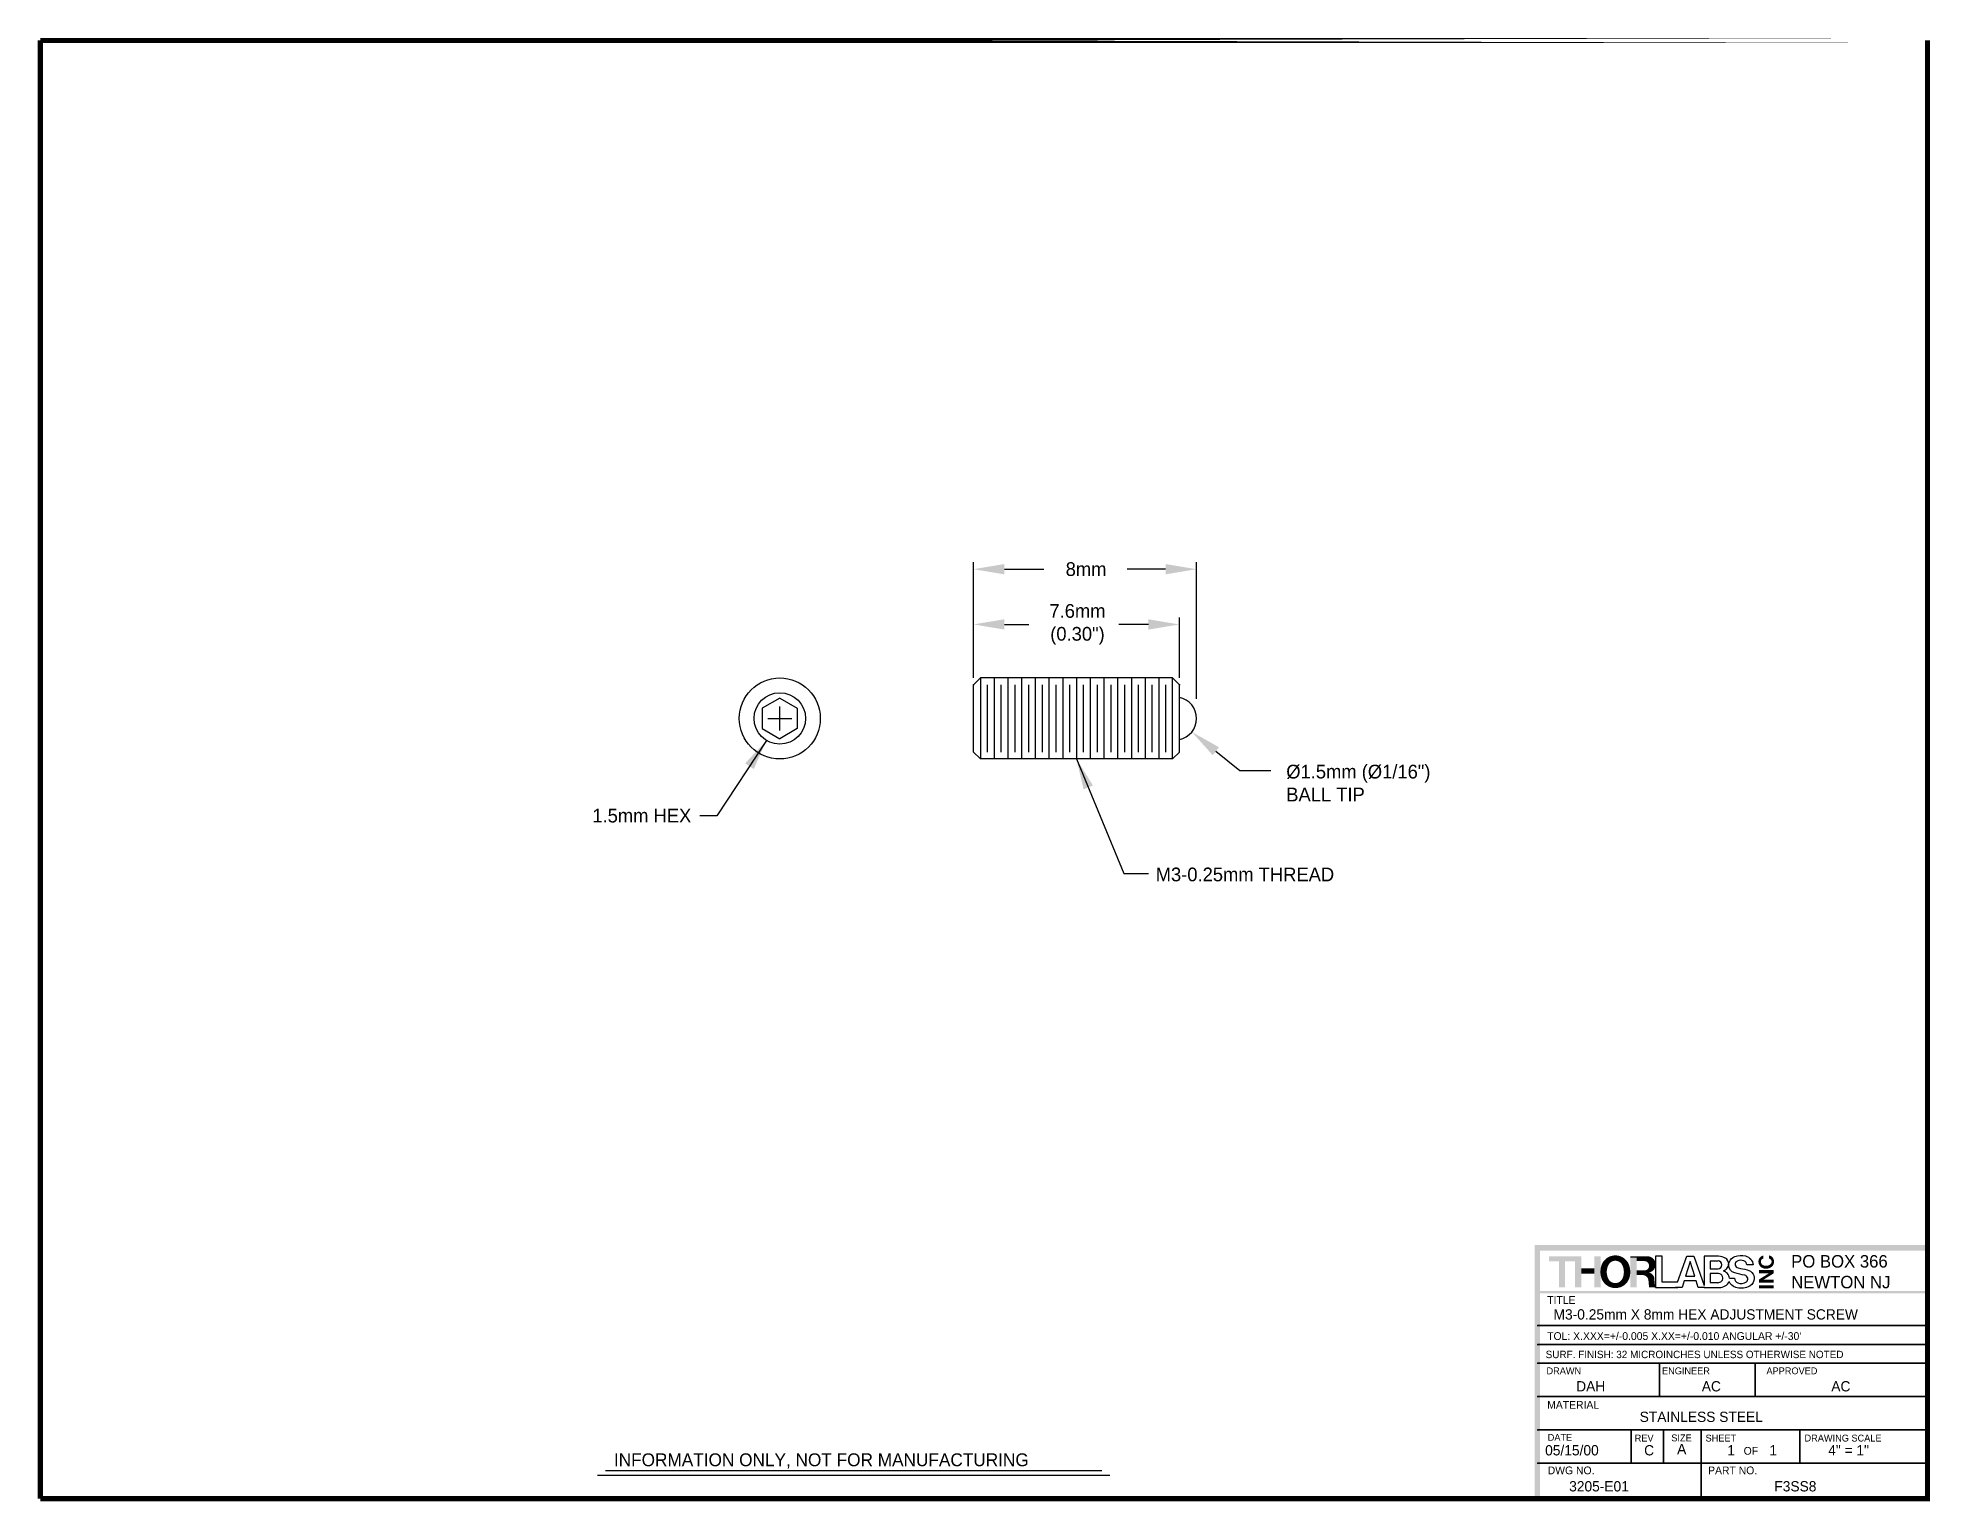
# Model space of a CAD drawing. Extents: x 0.3 to 11.3, y 0.3 to 8.8.
import ezdxf
from ezdxf.enums import TextEntityAlignment as Align

# ---------------------------------------------------------------- set-up
doc = ezdxf.new("R2010")
doc.units = 0
doc.header["$LTSCALE"] = 0.35
doc.header["$MEASUREMENT"] = 0
doc.layers.get('0').update_dxf_attribs({"linetype": 'CONTINUOUS'})
doc.dimstyles.get("Standard").update_dxf_attribs({"dimtxt": 0.08, "dimasz": 0.18, "dimexe": 0.04, "dimexo": 0.04, "dimgap": 0.05, "dimtad": 0, "dimtih": 1, "dimtoh": 1, "dimdec": 3, "dimzin": 0, "dimdsep": 46, "dimtxsty": 'Standard', "dimcen": 0.07, "dimclrt": 256, "dimadec": 0, "dimazin": 0, "dimtfac": 1, "dimtdec": 3, "dimtofl": 0, "dimtmove": 0, "dimatfit": 3, "dimfxl": 0, "dimtolj": 1, "dimtzin": 0, "dimarcsym": 0})

msp = doc.modelspace()

# ---------------------------------------------------------------- linework, layer by layer
for p, q in [((5.705, 5.066), (5.705, 5.74)), ((7.005, 4.944), (7.005, 5.74)), ((5.885, 5.7), (6.114, 5.7)), ((6.825, 5.7), (6.6, 5.7)), ((5.705, 5.026), (5.745, 5.066)), ((5.705, 4.634), (5.705, 5.026)), ((6.865, 5.066), (5.745, 5.066)), ((5.745, 5.066), (5.745, 4.594)), ((5.785, 5.026), (5.785, 4.634)), ((5.825, 5.066), (5.825, 4.594)), ((5.865, 5.026), (5.865, 4.634)), ((5.905, 5.066), (5.905, 4.594)), ((5.945, 5.026), (5.945, 4.634)), ((5.985, 5.066), (5.985, 4.594)), ((6.025, 5.026), (6.025, 4.634)), ((6.065, 5.066), (6.065, 4.594)), ((6.105, 5.026), (6.105, 4.634)), ((6.145, 5.066), (6.145, 4.594)), ((6.185, 5.026), (6.185, 4.634)), ((6.225, 5.066), (6.225, 4.594)), ((6.265, 5.026), (6.265, 4.634)), ((6.305, 5.066), (6.305, 4.594)), ((6.345, 5.026), (6.345, 4.634)), ((6.385, 5.066), (6.385, 4.594)), ((6.425, 5.026), (6.425, 4.634)), ((6.465, 5.066), (6.465, 4.594)), ((6.505, 5.026), (6.505, 4.634)), ((6.545, 5.066), (6.545, 4.594)), ((6.585, 5.026), (6.585, 4.634)), ((6.625, 5.066), (6.625, 4.594)), ((6.665, 5.026), (6.665, 4.634)), ((6.705, 5.066), (6.705, 4.594)), ((6.745, 5.026), (6.745, 4.634)), ((6.785, 5.066), (6.785, 4.594)), ((6.825, 5.026), (6.825, 4.634)), ((6.865, 4.594), (6.865, 5.066)), ((6.905, 5.026), (6.865, 5.066)), ((6.905, 4.634), (6.905, 5.026)), ((4.576, 4.948), (4.473, 4.889)), ((4.473, 4.889), (4.473, 4.771)), ((4.576, 4.948), (4.678, 4.889)), ((4.576, 4.76), (4.576, 4.9)), ((4.678, 4.889), (4.678, 4.771)), ((4.473, 4.771), (4.576, 4.712)), ((4.506, 4.83), (4.646, 4.83)), ((4.678, 4.771), (4.576, 4.712)), ((5.705, 4.634), (5.745, 4.594)), ((6.905, 4.634), (6.865, 4.594)), ((7.117, 4.639), (7.258, 4.526)), ((6.865, 4.594), (5.745, 4.594)), ((7.258, 4.526), (7.438, 4.526)), ((9.681, 1.695, 0.233), (9.681, 1.513, 0.233)), ((9.719, 1.695, 0.233), (9.681, 1.695, 0.233)), ((9.719, 1.544, 0.233), (9.719, 1.695, 0.233)), ((9.883, 1.665, 0.233), (9.856, 1.579, 0.233)), ((9.909, 1.579, 0.233), (9.883, 1.665, 0.233)), ((9.963, 1.695, 0.233), (9.963, 1.525, 0.233)), ((10.048, 1.695, 0.233), (9.963, 1.695, 0.233)), ((10.045, 1.667, 0.233), (9.999, 1.667, 0.233)), ((9.999, 1.667, 0.233), (9.999, 1.622, 0.233)), ((9.856, 1.579, 0.233), (9.909, 1.579, 0.233)), ((9.999, 1.622, 0.233), (10.045, 1.622, 0.233)), ((9.999, 1.594, 0.233), (9.999, 1.541, 0.233)), ((10.048, 1.594, 0.233), (9.999, 1.594, 0.233)), ((9.681, 1.513, 0.233), (9.81, 1.513, 0.233)), ((9.808, 1.544, 0.233), (9.719, 1.544, 0.233)), ((9.963, 1.513, 0.233), (10.051, 1.513, 0.233)), ((9.999, 1.541, 0.233), (10.043, 1.541, 0.233)), ((8.991, 1.291, 0.116), (11.255, 1.291, 0.116)), ((8.991, 1.181, 0.116), (11.255, 1.181, 0.116)), ((8.991, 1.071, 0.116), (11.255, 1.071, 0.116)), ((9.703, 0.877), (9.703, 1.071)), ((10.262, 0.877), (10.262, 1.071)), ((8.991, 0.877, 0.116), (11.269, 0.877, 0.116)), ((8.991, 0.683, 0.116), (11.269, 0.683, 0.116)), ((9.538, 0.489), (9.538, 0.683)), ((9.727, 0.683), (9.727, 0.489)), ((9.946, 0.282, 0.116), (9.946, 0.683, 0.116)), ((10.522, 0.683, 0.116), (10.522, 0.489, 0.116)), ((3.56, 0.447), (6.453, 0.447)), ((8.991, 0.489, 0.116), (11.266, 0.489, 0.116)), ((6.5, 0.417), (3.513, 0.417))]:
    msp.add_line(p, q)
at = {"lineweight": -2}
for p, q in [((6.905, 5.066), (6.905, 5.418)), ((5.885, 5.378), (6.028, 5.378)), ((6.725, 5.378), (6.553, 5.378))]:
    msp.add_line(p, q, dxfattribs=at)
for points, const_width in [([(0.266, 0.282), (11.266, 0.282), (11.266, 8.782)], 0.03), ([(0.266, 8.782), (0.266, 0.282)], 0.03), ([(9.703, 1.071), (9.703, 0.877)], 0.01), ([(10.262, 1.071), (10.262, 0.877)], 0.01), ([(9.538, 0.683), (9.538, 0.489)], 0.01), ([(9.727, 0.683), (9.727, 0.489)], 0.01)]:
    msp.add_lwpolyline(points, dxfattribs=dict(const_width=const_width))
at = {"const_width": 0.03}
msp.add_lwpolyline([(11.266, 8.782), (0.266, 8.782)], close=True, dxfattribs=at)
msp.add_lwpolyline([(4.498, 4.701), (4.208, 4.263), (4.11, 4.263)])
at = {"elevation": 0.233}
for points, const_width in [([(9.524, 1.639, 0.741471), (9.368, 1.638, 0.741471)], 0.00728), ([(9.616, 1.609, 1), (9.616, 1.67, 1)], 0.00728), ([(9.639, 1.603, 0.939934), (9.633, 1.691, 0.939934)], 0.00728), ([(10.284, 1.676, 0.398621), (10.307, 1.627, 0.398621)], 0.00342), ([(10.309, 1.697, 0.284121), (10.284, 1.676, 0.288845)], 0.00342), ([(10.309, 1.683, 0.342627), (10.293, 1.666, 0.294281), (10.304, 1.643, 0.273538), (10.347, 1.644, 0.20817), (10.358, 1.659, 0.418985), (10.341, 1.684, 0.418985)], 0.00342), ([(10.366, 1.68, 0.261966), (10.341, 1.698, 0.265647)], 0.00342), ([(10.356, 1.635, 0.179001), (10.369, 1.656, 0.179001)], 0.00342), ([(10.369, 1.656, 0.152191), (10.366, 1.68, 0.152191)], 0.00342), ([(9.368, 1.638, 0.143054), (9.367, 1.573, 0.143054)], 0.00728), ([(9.367, 1.573, 0.761639), (9.526, 1.574, 0.761639)], 0.00728), ([(9.526, 1.574, 0.140695), (9.524, 1.639, 0.140695)], 0.00728), ([(9.642, 1.555, 0.389398), (9.605, 1.589, 0.389398)], 0.00728), ([(9.67, 1.565, 0.358135), (9.639, 1.596, 0.358135)], 0.00728), ([(10.307, 1.627, 0.270661), (10.356, 1.635, 0.270661)], 0.00342), ([(9.645, 1.522, 0.114836), (9.648, 1.514, 0.114836)], 0.00728), ([(9.674, 1.524, 0.095067), (9.677, 1.514, 0.140492)], 0.00728)]:
    msp.add_lwpolyline(points, format="xyb", dxfattribs=dict(at, const_width=const_width))
at = {"const_width": 0.00728, "elevation": 0.233}
msp.add_lwpolyline([(9.402, 1.644, 0.228527), (9.402, 1.562, 0.623004), (9.49, 1.562, 0.229006), (9.49, 1.645, 0.632312)], format="xyb", close=True, dxfattribs=at)
for points, const_width, elevation in [([(9.633, 1.691), (9.533, 1.691)], 0.00728, 0.233), ([(8.991, 1.291), (11.255, 1.291)], 0.01, 0.116), ([(11.255, 1.181), (8.991, 1.181)], 0.01, 0.116), ([(8.991, 1.071), (11.255, 1.071)], 0.01, 0.116), ([(8.991, 0.877), (11.269, 0.877)], 0.01, 0.116), ([(11.269, 0.683), (8.991, 0.683)], 0.01, 0.116), ([(9.946, 0.683), (9.946, 0.282)], 0.01, 0.116), ([(10.522, 0.683), (10.522, 0.489)], 0.01, 0.116), ([(11.266, 0.489), (8.991, 0.489)], 0.01, 0.116)]:
    msp.add_lwpolyline(points, dxfattribs=dict(const_width=const_width, elevation=elevation))
at = {"elevation": 0.233}
for points in [[(9.808, 1.544), (9.862, 1.695), (9.903, 1.695), (9.963, 1.525)], [(9.917, 1.552), (9.848, 1.552), (9.836, 1.513), (9.797, 1.513)], [(9.968, 1.513), (9.929, 1.513), (9.917, 1.552)]]:
    msp.add_lwpolyline(points, dxfattribs=at)
for points in [[(10.112, 1.567), (10.141, 1.567, 0.302044), (10.16, 1.54, 0.26537), (10.21, 1.546, 0.635606), (10.201, 1.584, -0.000944), (10.142, 1.598, -0.344245), (10.107, 1.642, -0.322222), (10.143, 1.693, -0.141736), (10.204, 1.697, -0.333774), (10.249, 1.644), (10.213, 1.644, 0.301979), (10.196, 1.668, 0.197288), (10.157, 1.667, 0.728374), (10.162, 1.627, 0.001957)], [(10.162, 1.627, 0.001957), (10.214, 1.616, -0.213696), (10.249, 1.591, -0.207559), (10.254, 1.554, -0.231198), (10.22, 1.516, -0.176336), (10.148, 1.513, -0.211591), (10.109, 1.548)]]:
    msp.add_lwpolyline(points, format="xyb", dxfattribs=at)
for radius in [0.236, 0.15]:
    msp.add_circle((4.576, 4.83), radius)
for centre, radius, start, end in [((6.88, 4.83), 0.125, 281.537, 78.463), ((10.045, 1.645, 0.233), 0.0227, 270, 90), ((10.048, 1.62, 0.233), 0.0748, 58.6702, 90), ((10.066, 1.649, 0.233), 0.041, 358.6533, 58.6702), ((10.043, 1.573, 0.233), 0.0323, 270, 313.2275), ((10.048, 1.568, 0.233), 0.0255, 313.2275, 90), ((10.045, 1.677, 0.233), 0.0742, 295.3784, 313.1576), ((10.051, 1.55, 0.233), 0.0653, 41.8214, 67.2112), ((10.065, 1.563, 0.233), 0.0465, 297.4526, 341.3323), ((10.072, 1.649, 0.233), 0.0347, 313.1576, 358.6533), ((10.065, 1.563, 0.233), 0.0465, 5.7977, 41.8214), ((10.051, 1.59, 0.233), 0.0771, 270, 297.4526)]:
    msp.add_arc(centre, radius, start, end)
at = {"linetype": 'ByBlock'}
for p in [(5.705, 5.026), (6.905, 5.026)]:
    msp.add_point(p, dxfattribs=at)
for points in [[(5.885, 5.73), (5.885, 5.67), (5.705, 5.7)], [(6.825, 5.73), (6.825, 5.67), (7.005, 5.7)], [(7.136, 4.662), (7.099, 4.616), (6.977, 4.752)], [(4.374, 4.568), (4.498, 4.701), (4.424, 4.535)], [(9.059, 1.695, 0.233), (9.212, 1.695, 0.233), (9.059, 1.665, 0.233), (9.212, 1.665, 0.233)], [(9.117, 1.513, 0.233), (9.153, 1.513, 0.233), (9.117, 1.665, 0.233), (9.153, 1.665, 0.233)], [(9.212, 1.695, 0.233), (9.248, 1.695, 0.233), (9.212, 1.513, 0.233), (9.248, 1.513, 0.233)], [(9.323, 1.695, 0.233), (9.36, 1.695, 0.233), (9.323, 1.513, 0.233), (9.36, 1.513, 0.233)], [(9.397, 1.681, 0.233), (9.411, 1.661, 0.233), (9.373, 1.654, 0.233), (9.399, 1.635, 0.233)], [(9.446, 1.698, 0.233), (9.445, 1.672, 0.233), (9.397, 1.681, 0.233), (9.411, 1.661, 0.233)], [(9.479, 1.691, 0.233), (9.47, 1.665, 0.233), (9.446, 1.698, 0.233), (9.445, 1.672, 0.233)], [(9.515, 1.663, 0.233), (9.488, 1.65, 0.233), (9.479, 1.691, 0.233), (9.47, 1.665, 0.233)], [(9.531, 1.611, 0.233), (9.499, 1.614, 0.233), (9.515, 1.663, 0.233), (9.488, 1.65, 0.233)], [(9.533, 1.513, 0.233), (9.533, 1.695, 0.233), (9.57, 1.513, 0.233), (9.57, 1.691, 0.233)], [(9.57, 1.667, 0.233), (9.57, 1.691, 0.233), (9.616, 1.667, 0.233), (9.633, 1.695, 0.233)], [(9.632, 1.669, 0.233), (9.645, 1.69, 0.233), (9.616, 1.667, 0.233), (9.633, 1.695, 0.233)], [(9.644, 1.656, 0.233), (9.673, 1.67, 0.233), (9.632, 1.669, 0.233), (9.645, 1.69, 0.233)], [(9.648, 1.641, 0.233), (9.677, 1.632, 0.233), (9.644, 1.656, 0.233), (9.673, 1.67, 0.233)], [(10.304, 1.682, 0.233), (10.295, 1.691, 0.233), (10.293, 1.67, 0.233), (10.283, 1.674, 0.233)], [(10.293, 1.67, 0.233), (10.283, 1.674, 0.233), (10.295, 1.652, 0.233), (10.284, 1.648, 0.233)], [(10.304, 1.682, 0.233), (10.295, 1.691, 0.233), (10.307, 1.683, 0.233), (10.306, 1.698, 0.233)], [(10.307, 1.683, 0.233), (10.306, 1.698, 0.233), (10.309, 1.682, 0.233), (10.309, 1.698, 0.233)], [(10.343, 1.683, 0.233), (10.345, 1.699, 0.233), (10.341, 1.682, 0.233), (10.341, 1.7, 0.233)], [(10.354, 1.677, 0.233), (10.365, 1.684, 0.233), (10.343, 1.683, 0.233), (10.345, 1.699, 0.233)], [(10.351, 1.645, 0.233), (10.358, 1.634, 0.233), (10.359, 1.662, 0.233), (10.37, 1.656, 0.233)], [(10.359, 1.662, 0.233), (10.37, 1.656, 0.233), (10.354, 1.677, 0.233), (10.365, 1.684, 0.233)], [(9.323, 1.624, 0.233), (9.248, 1.624, 0.233), (9.323, 1.593, 0.233), (9.248, 1.593, 0.233)], [(9.373, 1.654, 0.233), (9.399, 1.635, 0.233), (9.362, 1.603, 0.233), (9.392, 1.601, 0.233)], [(9.362, 1.603, 0.233), (9.392, 1.601, 0.233), (9.375, 1.551, 0.233), (9.401, 1.561, 0.233)], [(9.375, 1.551, 0.233), (9.401, 1.561, 0.233), (9.414, 1.518, 0.233), (9.427, 1.537, 0.233)], [(9.446, 1.512, 0.233), (9.446, 1.535, 0.233), (9.494, 1.528, 0.233), (9.481, 1.546, 0.233)], [(9.494, 1.528, 0.233), (9.481, 1.546, 0.233), (9.519, 1.557, 0.233), (9.498, 1.579, 0.233)], [(9.519, 1.557, 0.233), (9.498, 1.579, 0.233), (9.531, 1.611, 0.233), (9.499, 1.614, 0.233)], [(9.57, 1.613, 0.233), (9.57, 1.585, 0.233), (9.616, 1.613, 0.233), (9.605, 1.585, 0.233)], [(9.621, 1.587, 0.233), (9.639, 1.599, 0.233), (9.605, 1.585, 0.233), (9.616, 1.613, 0.233)], [(9.636, 1.612, 0.233), (9.649, 1.606, 0.233), (9.616, 1.613, 0.233), (9.639, 1.599, 0.233)], [(9.631, 1.577, 0.233), (9.651, 1.591, 0.233), (9.621, 1.587, 0.233), (9.639, 1.599, 0.233)], [(9.639, 1.566, 0.233), (9.669, 1.576, 0.233), (9.631, 1.577, 0.233), (9.651, 1.591, 0.233)], [(9.636, 1.612, 0.233), (9.649, 1.606, 0.233), (9.648, 1.641, 0.233), (9.677, 1.632, 0.233)], [(9.639, 1.555, 0.233), (9.673, 1.565, 0.233), (9.639, 1.566, 0.233), (9.669, 1.576, 0.233)], [(9.639, 1.555, 0.233), (9.642, 1.522, 0.233), (9.673, 1.565, 0.233), (9.677, 1.525, 0.233)], [(10.283, 1.614, 0.233), (10.369, 1.614, 0.233), (10.283, 1.596, 0.233), (10.369, 1.596, 0.233)], [(10.283, 1.559, 0.233), (10.369, 1.613, 0.233), (10.283, 1.542, 0.233), (10.369, 1.595, 0.233)], [(10.369, 1.541, 0.233), (10.283, 1.541, 0.233), (10.369, 1.559, 0.233), (10.283, 1.559, 0.233)], [(10.295, 1.652, 0.233), (10.284, 1.648, 0.233), (10.311, 1.639, 0.233), (10.302, 1.629, 0.233)], [(10.311, 1.639, 0.233), (10.302, 1.629, 0.233), (10.328, 1.638, 0.233), (10.329, 1.623, 0.233)], [(10.328, 1.638, 0.233), (10.329, 1.623, 0.233), (10.351, 1.645, 0.233), (10.358, 1.634, 0.233)], [(9.414, 1.518, 0.233), (9.427, 1.537, 0.233), (9.446, 1.512, 0.233), (9.446, 1.535, 0.233)], [(9.643, 1.518, 0.233), (9.677, 1.521, 0.233), (9.642, 1.522, 0.233), (9.677, 1.525, 0.233)], [(9.645, 1.513, 0.233), (9.682, 1.513, 0.233), (9.643, 1.518, 0.233), (9.677, 1.521, 0.233)], [(10.283, 1.508, 0.233), (10.283, 1.526, 0.233), (10.369, 1.508, 0.233), (10.369, 1.526, 0.233)]]:
    msp.add_solid(points)
for points in [[(5.705, 5.378), (5.885, 5.348), (5.885, 5.408)], [(6.905, 5.378), (6.725, 5.348), (6.725, 5.408)]]:
    msp.add_solid(points, dxfattribs=at)
for points in [[(9.007, 1.728, 0.116), (8.975, 1.761, 0.116), (9.007, 0.295, 0.116), (8.975, 0.295, 0.116)], [(11.255, 1.728, 0.116), (11.255, 1.76, 0.116), (9.007, 1.728, 0.116), (8.975, 1.76, 0.116)], [(11.255, 1.479, 0.116), (11.255, 1.492, 0.116), (8.994, 1.479, 0.116), (8.994, 1.492, 0.116)]]:
    msp.add_trace(points)

# ---------------------------------------------------------------- texts
for s, height, p in [('PO BOX 366', 0.0728, (10.471, 1.629, 0.233)), ('NEWTON NJ', 0.0728, (10.471, 1.508, 0.233)), ('TITLE', 0.0453, (9.049, 1.417, 0.116)), ('M3-0.25mm X 8mm HEX ADJUSTMENT SCREW', 0.06, (9.086, 1.326)), ("TOL: X.XXX=+/-0.005 X.XX=+/-0.010 ANGULAR +/-30'", 0.04529, (9.049, 1.207, 0.116)), ('SURF. FINISH: 32 MICROINCHES UNLESS OTHERWISE NOTED', 0.04327, (9.04, 1.101, 0.111)), ('DRAWN', 0.04, (9.045, 1.007, 0.116)), ('ENGINEER', 0.04, (9.718, 1.007, 0.116)), ('APPROVED', 0.04, (10.327, 1.007, 0.116)), ('DAH', 0.06, (9.218, 0.907)), ('AC', 0.06, (9.95, 0.907)), ('AC', 0.06, (10.705, 0.907)), ('MATERIAL', 0.0453, (9.049, 0.806, 0.116)), ('STAINLESS STEEL', 0.06, (9.588, 0.729)), ('05/15/00', 0.06, (9.037, 0.534)), ('DATE', 0.04, (9.052, 0.619, 0.116)), ('REV', 0.04, (9.559, 0.615, 0.116)), ('C', 0.06, (9.614, 0.534)), ('SHEET', 0.04, (9.972, 0.615, 0.116)), ('1', 0.06, (10.099, 0.534)), ('OF', 0.0453, (10.194, 0.538, 0.116)), ('1', 0.06, (10.344, 0.534)), ('DRAWING SCALE', 0.04, (10.549, 0.615, 0.116)), ('4" = 1"', 0.06, (10.687, 0.534)), ('INFORMATION ONLY, NOT FOR MANUFACTURING', 0.075, (3.609, 0.471)), ('DWG NO.', 0.0453, (9.052, 0.424, 0.116)), ('PART NO.', 0.0453, (9.987, 0.424, 0.116)), ('3205-E01', 0.06, (9.177, 0.324)), ('F3SS8', 0.06, (10.373, 0.324))]:
    msp.add_text(s, height=height).set_placement(p)
for s, height, p in [('SIZE', 0.04, (9.832, 0.616)), ('A', 0.06, (9.833, 0.541))]:
    msp.add_text(s, height=height).set_placement(p, align=Align.CENTER)
at = {"char_height": 0.08}
for s, insert, attachment_point in [('8mm\\p(0.32")', (6.361, 5.7), 5), ('%%C1.5mm (%%C1/16")\\PBALL TIP', (7.528, 4.56), 1), ('1.5mm HEX\\p2mm (0.06") DEEP', (4.06, 4.263), 6), ('\\A1;M3-0.25mm THREAD', (6.767, 3.92), 4)]:
    msp.add_mtext(s, dxfattribs=dict(at, insert=insert, attachment_point=attachment_point))
at = {"linetype": 'ByBlock', "insert": (6.311, 5.378), "char_height": 0.08, "attachment_point": 5}
msp.add_mtext('\\A1;7.6mm\\P(0.30")', dxfattribs=at)

# ---------------------------------------------------------------- leaders
at = {"annotation_type": 0, "has_hookline": 1, "hookline_direction": 0, "text_width": 1.187}
msp.add_leader([(6.305, 4.594), (6.582, 3.927), (6.725, 3.927)], dimstyle='Standard', override={"dimdec": 2, "dimtmove": 0, "dimatfit": 0}, dxfattribs=at)

doc.saveas('drawing.dxf')
